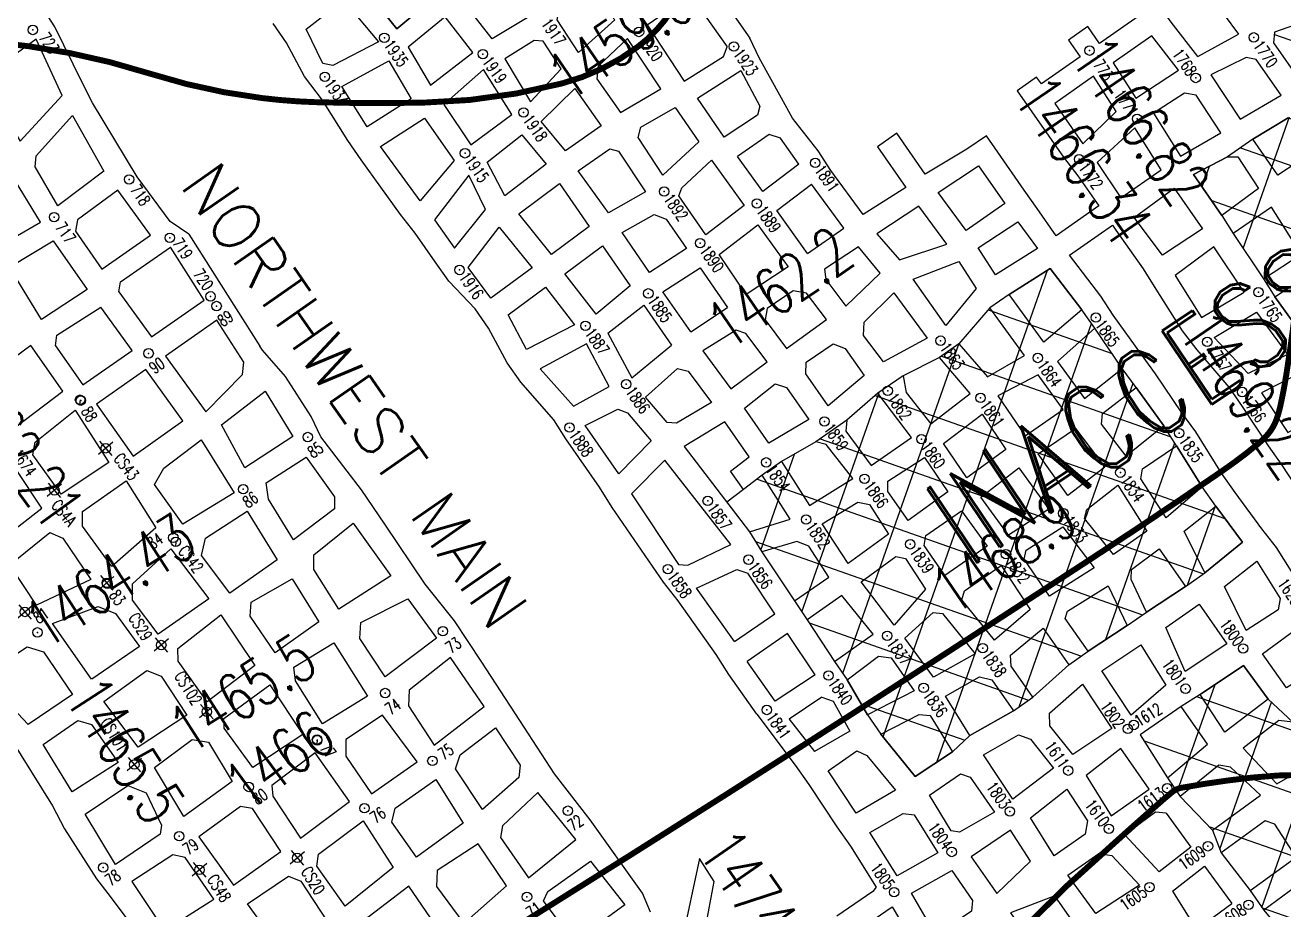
# Model space of a CAD drawing. Header units: inches. Extents: x 10131215 to 10153225, y 3476725 to 3491422.
# Drawn here: x 10142370 to 10143434, y 3482493 to 3483241 of the extents above; entities that cross this region are included whole.
import ezdxf
from ezdxf.enums import TextEntityAlignment as Align

# ---------------------------------------------------------------- set-up
doc = ezdxf.new("R2010")
doc.units = ezdxf.units.IN
doc.header["$LTSCALE"] = 100
doc.header["$MEASUREMENT"] = 0
doc.header["$PDMODE"] = 32
doc.header["$PDSIZE"] = 8
doc.layers.get('0').update_dxf_attribs({"color": 60, "linetype": 'CONTINUOUS'})
for name, color, linetype in [('ELEVATIONS-UPEER MASON-CONTOURS', 175, 'CONTINUOUS'), ('ELEVATIONS-UPPER MASON-SPOT', 175, 'CONTINUOUS'), ('MINE WORKINGS-ADVANCED-SURVEYED', 7, 'CONTINUOUS'), ('MINE WORKINGS-RETREAT AREA', 4, 'CONTINUOUS'), ('MINE WORKINGS-RETREAT AREA-LABELS', 1, 'CONTINUOUS'), ('PANEL AND MAINS LABELS', 4, 'CONTINUOUS'), ('SPADS-CONTROL SURVEY-LABELS', 230, 'CONTINUOUS'), ('SPADS-CONTROL SURVEY-SYMBOLS', 230, 'CONTINUOUS'), ('SPADS-LABEL', 90, 'CONTINUOUS'), ('SPADS-SYMBOL', 90, 'CONTINUOUS')]:
    doc.layers.add(name, color=color, linetype=linetype)
doc.styles.add('INACCESSIBLE', font='ROMAND.SHX', dxfattribs={"width": 0.8, "height": 75})
doc.styles.add('LEV', font='SIMPLEX.shx', dxfattribs={"width": 0.7, "height": 40})
doc.styles.add('SP', font='SIMPLEX', dxfattribs={"width": 0.75, "height": 12})
doc.styles.get("Standard").update_dxf_attribs({"font": 'simplex.shx'})

# ---------------------------------------------------------------- blocks, each defined once
blk = doc.blocks.new('*X7')
at = {"color": 0}
for p, q in [((781999.2, 181539.5), (782036.8, 181529.4)), ((781866.8, 180919.1), (782031.9, 181535.4)), ((782064.9, 181465.5), (782082.4, 181530.7)), ((781827, 180963.8), (781975.7, 181518.9)), ((782070, 181520.6), (782117.6, 181507.8)), ((781954, 181499.9), (782069.4, 181468.9)), ((781787.8, 181010.9), (781909.5, 181464.9)), ((781904.5, 181461.4), (782047.7, 181423)), ((782165.1, 181443.3), (782190.4, 181436.5)), ((782061.7, 181067.1), (782161.8, 181440.6)), ((781862.1, 181421), (782299, 181303.9)), ((781929.3, 180959.3), (782052.2, 181417.8)), ((782126.2, 181114.7), (782207, 181416.2)), ((781748.8, 181058.5), (781841.4, 181404.1)), ((782118, 181404.2), (782244.7, 181370.2)), ((781810.1, 181383.1), (782290.3, 181254.5)), ((781998.8, 181025.3), (782095.1, 181384.7)), ((782195.3, 181179.3), (782246, 181368.6)), ((781691.2, 181363.2), (781711.8, 181357.7)), ((781709.8, 181106.2), (781777.9, 181360.1)), ((781755.4, 181346), (782242.6, 181215.5)), ((781632, 181202), (781670.4, 181345.3)), ((781671, 181154.2), (781722.1, 181345.1)), ((781643.7, 181324.2), (782192.7, 181177.1)), ((782260.7, 181230.2), (782285, 181320.9)), ((781592.9, 181249.4), (781604, 181290.8)), ((781594.6, 181285.6), (782151.8, 181136.3)), ((781606.9, 181230.5), (782103, 181097.6)), ((781663.7, 181163.5), (782051.7, 181059.6)), ((781716.9, 181097.5), (781995.7, 181022.8)), ((781771.2, 181031.2), (781949.2, 180983.5)), ((781826.2, 180964.7), (781912.8, 180941.5))]:
    blk.add_line(p, q, dxfattribs=at)
blk = doc.blocks.new('*X8')
at = {"color": 0}
for p, q in [((782617.6, 180959.7), (782968.5, 180865.7)), ((782605.2, 180777.3), (782635.8, 180891.4)), ((782596.3, 180861.9), (782856.9, 180792.1)), ((782566.6, 180826.5), (782571.5, 180844.4)), ((782575.5, 180815.7), (782809.8, 180752.9)), ((782626.2, 180750.3), (782763.9, 180713.5)), ((782333.3, 180342.2), (782441.6, 180746.3)), ((782443.4, 180747.6), (782444.2, 180747.4)), ((782394.1, 180709), (782501.5, 180680.2)), ((782380.3, 180324.3), (782482.1, 180704.2)), ((782295.2, 180393.1), (782371.8, 180678.9)), ((782357.7, 180667), (782556.4, 180613.8)), ((782446, 180376.2), (782521.1, 180656.5)), ((782256.6, 180442.2), (782307.6, 180632.3)), ((782304.6, 180629.5), (782607.3, 180548.4)), ((782514.4, 180438.2), (782560.1, 180608.9)), ((782261, 180589.4), (782592.9, 180500.5)), ((782218.1, 180491.7), (782240.4, 180574.8)), ((782580, 180489.9), (782598.4, 180558.6)), ((782210.3, 180551.2), (782544.1, 180461.8)), ((782213, 180498.7), (782495.2, 180423.1)), ((782263.5, 180433.4), (782453.6, 180382.5)), ((782584.8, 180314.8), (782609.8, 180407.8)), ((782595, 180396.4), (782682.7, 180372.9)), ((782624.4, 180269.3), (782658.5, 180396.5)), ((782312.7, 180368.5), (782402.3, 180344.5)), ((782553.5, 180355.7), (782732.1, 180307.9)), ((782663.7, 180222.9), (782697.2, 180348)), ((782613.8, 180287.8), (782762, 180248.1)), ((782664, 180222.6), (782711.7, 180209.8))]:
    blk.add_line(p, q, dxfattribs=at)
blk = doc.blocks.new('CS')
at = {"layer": 'SPADS-CONTROL SURVEY-SYMBOLS'}
for p, q in [((-5.7, 5.7), (5.7, -5.7)), ((5.7, 5.7), (-5.7, -5.7))]:
    blk.add_line(p, q, dxfattribs=at)
blk.add_circle((0, 0), 4, dxfattribs=at)
blk = doc.blocks.new('SS')
at = {"layer": 'SPADS-CONTROL SURVEY-SYMBOLS'}
blk.add_line((0, 0), (0, -4), dxfattribs=at)
blk.add_circle((0, 0), 4, dxfattribs=at)

msp = doc.modelspace()

# ---------------------------------------------------------------- linework, layer by layer
at = {"layer": 'ELEVATIONS-UPEER MASON-CONTOURS', "const_width": 5}
for points in [[(10135978.9, 3483263.2, 0), (10135880.2, 3483248.3, 0.000547)], [(10136147.8, 3483288.5, 0.000001), (10135988.5, 3483264.7, 0.000023)], [(10143232.3, 3483754, -0.002178), (10143211.5, 3483751.5, 0.021069), (10143119.6, 3483737.1, 0.005958), (10143052, 3483722.7, 0.008837), (10143006.7, 3483711.7, 0.069653), (10142951.8, 3483688.7, 0.114748), (10142925.4, 3483663.5, 0.081231), (10142912, 3483633.1, 0.066808), (10142907.1, 3483593, 0.013631), (10142908.3, 3483562.7, -0.014498), (10142909.4, 3483534.2, -0.02484), (10142907.1, 3483477.5, 0.018128), (10142902.9, 3483399.8, 0.115336), (10142916.1, 3483338.1, -0.131584), (10142926.1, 3483283.4, -0.120905), (10142916.2, 3483253.8, -0.090418), (10142888.2, 3483223.4, -0.098045), (10142823.3, 3483191.9, -0.059384), (10142706, 3483175.7, -0.011789), (10142615.3, 3483176.1, -0.023461), (10142569.8, 3483179.6, -0.046601), (10142474.6, 3483200.4, 0.043462), (10142372.7, 3483223.4, 0.028009), (10142270.8, 3483231.4, 0.046992)], [(10142502.3, 3482331.4, 0.011205), (10142595.7, 3482373.7, 0.014407), (10142666.6, 3482410.4, 0.000229), (10142712.9, 3482436.1, 0.00435), (10142715.4, 3482437.4, 0.008617), (10142800.8, 3482488.8, 0.003018), (10143041.3, 3482641.1, 0.001189), (10143138.5, 3482703.8, 0.000853), (10143273.7, 3482791.8, 0.006235), (10143381.8, 3482864.3, 0.021761), (10143411.6, 3482886.8, 0.029479), (10143418.8, 3482893.6, 0.042268), (10143423.1, 3482898.9, 0.055972), (10143427.2, 3482906.7, 0.038508), (10143430.8, 3482918.8, 0.014935), (10143435.9, 3482945.5, 0.007468), (10143443.5, 3482999.4, 0.002226), (10143449.1, 3483044.9, 0.002009), (10143454.8, 3483095.5, 0.011328), (10143457.6, 3483127.8, 0.001607), (10143471.5, 3483355.8, 0.047962)], [(10142573.9, 3482208.1, 0.011574), (10142617.1, 3482211.5, 0.016762), (10142646.8, 3482215.5, 0.000398), (10142680.1, 3482221.2, 0.008049), (10142681.7, 3482221.5, 0.004263), (10142720.3, 3482229.8, 0.00275), (10142780, 3482243.5, 0.000446), (10142800.4, 3482248.3, 0.001006), (10142809.4, 3482250.4, 0.005632), (10142845.8, 3482259.6, 0.008593), (10142869.6, 3482266.4, 0.000115), (10142869.7, 3482266.4, -0.000013), (10142871, 3482266.8, -0.00969), (10143016.8, 3482307.8, 0.019266), (10143089.8, 3482329.9, 0.194698), (10143150, 3482382.3, -0.091882), (10143249.7, 3482512.7, -0.000178), (10143285.9, 3482545.4, -0.000634), (10143296.1, 3482554.6, -0.002556), (10143330.4, 3482585, -0.00986), (10143339.4, 3482592.6, -0.126203), (10143347.3, 3482596.3, -0.017916), (10143406.8, 3482604.9, -0.042103), (10143473.7, 3482606.5, 0.076456)]]:
    msp.add_lwpolyline(points, format="xyb", dxfattribs=at)
at = {"layer": 'MINE WORKINGS-ADVANCED-SURVEYED', "flags": 128}
for points in [[(10142715.6, 3483265), (10142684, 3483238), (10142655.2, 3483274), (10142684.5, 3483297.4)], [(10142764.6, 3483229.7), (10142741.2, 3483259.7), (10142765, 3483286.5), (10142794, 3483247.4)], [(10142868.2, 3483245.7), (10142837.6, 3483218.1), (10142819.5, 3483245.7), (10142821, 3483254.1), (10142844.5, 3483272.7)], [(10142629.7, 3483207.2), (10142621.3, 3483208.7), (10142607.1, 3483237.8), (10142638.8, 3483262.6), (10142668.4, 3483227.2)], [(10142712.3, 3483190.5), (10142748.2, 3483218.2), (10142724.8, 3483248.3), (10142693.5, 3483222.7)], [(10143476.7, 3483221.4), (10143458.9, 3483246.8), (10143426, 3483235.4), (10143425.1, 3483226.3), (10143448, 3483193.5)], [(10142401, 3483181.9), (10142378.8, 3483229.4), (10142336.6, 3483198.7), (10142337.1, 3483189.3), (10142365.4, 3483143.2)], [(10142796.9, 3483176.5), (10142822.9, 3483204.2), (10142807.7, 3483227.7), (10142799.9, 3483228.4), (10142775.3, 3483212.7)], [(10142872.9, 3483167.4), (10142907.1, 3483187.5), (10142879, 3483230.1), (10142854.2, 3483206.5), (10142853, 3483195.9)], [(10142695.9, 3483179), (10142658.7, 3483155.2), (10142637.3, 3483189.3), (10142677.1, 3483211.2)], [(10143431.7, 3483182), (10143410.4, 3483212.3), (10143402.1, 3483213.8), (10143372.1, 3483199.2), (10143397, 3483161.7)], [(10142746.3, 3483140), (10142781.2, 3483165.8), (10142757.1, 3483203.7), (10142723.7, 3483174.1)], [(10142960.6, 3483146.6), (10142938, 3483179.6), (10142974.6, 3483202.8), (10142990.8, 3483172.6), (10142988.7, 3483165.1)], [(10142856.5, 3483156), (10142826.6, 3483135.1), (10142806, 3483159.8), (10142834.3, 3483187.8)], [(10143380.6, 3483150.3), (10143359.7, 3483182), (10143349.9, 3483183.8), (10143323.6, 3483166.8), (10143346.6, 3483130.4)], [(10142397.3, 3483088.4), (10142378, 3483121.5), (10142378.9, 3483130.7), (10142409.6, 3483164.8), (10142436.2, 3483117.9)], [(10142732.4, 3483126.7), (10142703.5, 3483092.6), (10142670.1, 3483138.7), (10142707.3, 3483162.6)], [(10142908.7, 3483114.3), (10142887.8, 3483146.1), (10142890.1, 3483155), (10142919.2, 3483171.6), (10142939.1, 3483142.7)], [(10143428.8, 3483114.4), (10143407.6, 3483144.8), (10143437.6, 3483163), (10143447.1, 3483159.9), (10143463.2, 3483137)], [(10143330.2, 3483119), (10143307.8, 3483154.5), (10143276.1, 3483125.2), (10143295.9, 3483095.1)], [(10142775.2, 3483096.8), (10142760.2, 3483125.3), (10142789.5, 3483148.4), (10142810.2, 3483123.8)], [(10142862.9, 3483082.4), (10142837.2, 3483118.1), (10142863.9, 3483136.7), (10142871.4, 3483134.6), (10142894.1, 3483100.4)], [(10143381.5, 3483080.4), (10143357.5, 3483114.9), (10143386.3, 3483129.9), (10143394.9, 3483129.8), (10143412.4, 3483103)], [(10143165.2, 3483067.5), (10143141.5, 3483099.7), (10143175.6, 3483122.3), (10143197.9, 3483090.3)], [(10142382.5, 3483074.5), (10142357.5, 3483115.8), (10142317.1, 3483098.3), (10142316.1, 3483089.2), (10142343.3, 3483052)], [(10142732.6, 3483052.6), (10142758.8, 3483085.3), (10142744.6, 3483114.4), (10142715.8, 3483076.7)], [(10142475.7, 3483063.7), (10142448, 3483101.7), (10142413.8, 3483076.7), (10142412.1, 3483067), (10142434.3, 3483034.9)], [(10142814.6, 3483047.4), (10142786.9, 3483081.8), (10142821.5, 3483107.3), (10142846.5, 3483071.1)], [(10143331.2, 3483046.6), (10143307.4, 3483078.7), (10143341.1, 3483103.4), (10143365.1, 3483069)], [(10143148.8, 3483056.1), (10143125.1, 3483088.3), (10143089.6, 3483064.9), (10143108.8, 3483042.9)], [(10143448.5, 3483047.7), (10143423.3, 3483087.4), (10143391, 3483065.1), (10143416.6, 3483026.8)], [(10142928.7, 3483052.5), (10142897.6, 3483032.2), (10142874.3, 3483066), (10142901.4, 3483081.2), (10142911.5, 3483077.2)], [(10142763.2, 3483010.5), (10142744.1, 3483036.2), (10142770.5, 3483070.3), (10142798.2, 3483036)], [(10143190.1, 3483030), (10143175.5, 3483052.8), (10143208.8, 3483074.8), (10143225.6, 3483052.4)], [(10142383.5, 3482992.3), (10142356.3, 3483036.7), (10142393.4, 3483058.9), (10142421.9, 3483017.8)], [(10142852.3, 3482996.9), (10142826, 3483031), (10142857.8, 3483054.6), (10142881.1, 3483020.9)], [(10143092.4, 3483031.4), (10143074.1, 3483053.9), (10143045.4, 3483034.9), (10143046.7, 3483026.1), (10143063.5, 3483003.7)], [(10143400.2, 3483015.4), (10143374.6, 3483053.7), (10143341.9, 3483029.6), (10143364.3, 3482994.1)], [(10143148, 3482987.3), (10143120.3, 3483026.5), (10143159.1, 3483041.3), (10143173.7, 3483018.6)], [(10143263.1, 3483000.4), (10143231, 3482973.2), (10143201.6, 3483013.6), (10143236.3, 3483035.4)], [(10143453.4, 3482974.1), (10143426.1, 3483011.5), (10143455.5, 3483030.6), (10143463.1, 3483028.6), (10143486.2, 3483000.7)], [(10142793.5, 3482967), (10142777.9, 3482996.4), (10142809.6, 3483019.6), (10142834.2, 3482987.9)], [(10143013.3, 3482967.9), (10143047.1, 3482992.2), (10143030.3, 3483014.6), (10143019.1, 3483016.6), (10142997.1, 3483001.7), (10142995.4, 3482991.9)], [(10143095.3, 3482956.4), (10143078.5, 3482978.8), (10143079.1, 3482990.2), (10143104, 3483015), (10143132.4, 3482976.4)], [(10143183.2, 3482943.7), (10143214.6, 3482961.8), (10143185.2, 3483002.2), (10143158.9, 3482971.8)], [(10143403.6, 3482946.7), (10143375, 3482977.1), (10143410.8, 3482998.4), (10143437, 3482962.7)], [(10142942.6, 3482965.8), (10142966.3, 3482933.6), (10142996.9, 3482956.4), (10142979, 3482980.5), (10142970.9, 3482983.4)], [(10143265.3, 3482925.4), (10143297.2, 3482951), (10143274.1, 3482984.9), (10143242.5, 3482956.8)], [(10142361.7, 3482901.5), (10142401.5, 3482931.8), (10142374.5, 3482970.2), (10142337.3, 3482943.1), (10142336.4, 3482933.9)], [(10142833.1, 3482919), (10142863.3, 3482935.6), (10142844.2, 3482971.7), (10142805, 3482950.6)], [(10143048.5, 3482919.2), (10143029.6, 3482946.3), (10143030, 3482956.3), (10143052.8, 3482971.8), (10143062.9, 3482967.9), (10143078.9, 3482944.9)], [(10143135.3, 3482904.2), (10143168.7, 3482929.6), (10143142.6, 3482960.3), (10143111.9, 3482944.8), (10143114.5, 3482930.7)], [(10142920.3, 3482904.6), (10142912.5, 3482905.3), (10142894, 3482926.6), (10142921.3, 3482950.9), (10142930.2, 3482948.6), (10142949.9, 3482922.1)], [(10142998.3, 3482887.7), (10142977.7, 3482917.2), (10143003.7, 3482938), (10143013.2, 3482934.9), (10143032.1, 3482907.8)], [(10143192, 3482927.9), (10143215.1, 3482894), (10143247.3, 3482916.2), (10143226.1, 3482945.4)], [(10143470, 3482915), (10143447.8, 3482947.1), (10143415, 3482930.2), (10143437.1, 3482896.8)], [(10142555.4, 3482866.9), (10142535.6, 3482903.1), (10142572.4, 3482931.8), (10142596, 3482893.3)], [(10143084.9, 3482868.8), (10143119.1, 3482892.5), (10143090.6, 3482929.9), (10143064.3, 3482907.1), (10143063.4, 3482897.9)], [(10143300.4, 3482876.7), (10143279.7, 3482903.7), (10143280.5, 3482912.9), (10143308.9, 3482934.8), (10143332.3, 3482902.3)], [(10142400.1, 3482844.6), (10142376.2, 3482878), (10142378.2, 3482888.5), (10142411.8, 3482915.7), (10142440.3, 3482871.3)], [(10142871.7, 3482861.8), (10142843.1, 3482902.8), (10142870.7, 3482916.4), (10142878.8, 3482913.5), (10142899, 3482889.8)], [(10143165.8, 3482858.4), (10143146.2, 3482887.4), (10143178.7, 3482912.2), (10143198.9, 3482882.3)], [(10142982.1, 3482812.8), (10143016.3, 3482823.5), (10142992.8, 3482860.6), (10142976.9, 3482848.5), (10142966, 3482864.1), (10142981.9, 3482876.2), (10142961.3, 3482905.7), (10142926.8, 3482884.8)], [(10143251.2, 3482843.6), (10143226.2, 3482878.6), (10143257.6, 3482900.2), (10143282.4, 3482867.5)], [(10142502.8, 3482819.3), (10142479.1, 3482852.8), (10142486.9, 3482866.6), (10142518.5, 3482890.6), (10142546.3, 3482845.8)], [(10143032.7, 3482834.9), (10143069.3, 3482857.9), (10143047, 3482886.5), (10143038, 3482888.8), (10143009.2, 3482872.1)], [(10143364.8, 3482850.9), (10143334.4, 3482824.7), (10143313, 3482857.5), (10143314.4, 3482865.9), (10143343.2, 3482885.5)], [(10143116.1, 3482822.3), (10143099, 3482846.9), (10143099.1, 3482855.5), (10143129.9, 3482875.7), (10143149.6, 3482846.7)], [(10142922.1, 3482785.1), (10142929.9, 3482784.5), (10142966.4, 3482802), (10142910.4, 3482873.4), (10142882.3, 3482844.8)], [(10143200.9, 3482809.8), (10143177.5, 3482842.2), (10143209.9, 3482866.9), (10143235, 3482832)], [(10142442.8, 3482783.3), (10142418.2, 3482817.6), (10142418.1, 3482830), (10142455, 3482856), (10142480, 3482816.1)], [(10143318, 3482813.3), (10143289.9, 3482793.7), (10143265.2, 3482824.1), (10143267.2, 3482831.7), (10143293.5, 3482852.1)], [(10143065.6, 3482786), (10143043.6, 3482819.4), (10143073.6, 3482837.8), (10143083.4, 3482836), (10143099.7, 3482810.9)], [(10143367, 3482778), (10143349.6, 3482813.4), (10143376.2, 3482834.5), (10143398.8, 3482803.9)], [(10143147.3, 3482775.8), (10143129.6, 3482801.2), (10143131.1, 3482809.6), (10143161.3, 3482830.5), (10143183, 3482800.5)], [(10142379.1, 3482750.8), (10142356.7, 3482784.8), (10142390.6, 3482812.2), (10142401.5, 3482807.3), (10142425.2, 3482772.4)], [(10142634.8, 3482747.3), (10142613.7, 3482780.9), (10142613.7, 3482793.3), (10142646.9, 3482820.1), (10142678.7, 3482775.5)], [(10143273.5, 3482782.3), (10143235.8, 3482758.4), (10143214.2, 3482789.7), (10143216.1, 3482797.3), (10143246.9, 3482817.1)], [(10143104.5, 3482733.8), (10143076.5, 3482770.4), (10143105.7, 3482791.8), (10143114, 3482790.3), (10143130.9, 3482764.3)], [(10143317.8, 3482744.9), (10143304.8, 3482772.4), (10143304.9, 3482781), (10143328.3, 3482798.5), (10143350.6, 3482766.6)], [(10143219.4, 3482747), (10143189.2, 3482721), (10143161.6, 3482755.3), (10143163.7, 3482762.8), (10143194.7, 3482784.3)], [(10143402.1, 3482729.4), (10143383.6, 3482766.4), (10143411.1, 3482788), (10143430.6, 3482756.5), (10143428.9, 3482746.8)], [(10142580.9, 3482710.3), (10142559.8, 3482741.5), (10142560.6, 3482753.3), (10142595.4, 3482773), (10142617.9, 3482736.7)], [(10143268.4, 3482711.7), (10143249, 3482739.5), (10143250.8, 3482745.7), (10143285.2, 3482767.2), (10143301.4, 3482733.5)], [(10142673.9, 3482690.2), (10142652.5, 3482722.4), (10142653.3, 3482736.1), (10142693.1, 3482756.2), (10142717.3, 3482722.7)], [(10143350.5, 3482694.6), (10143334.2, 3482731.9), (10143362.3, 3482751.5), (10143385.7, 3482717.9)], [(10142523.5, 3482669), (10142499, 3482703.4), (10142498.6, 3482714), (10142535.1, 3482742.6), (10142563.8, 3482699.6)], [(10143172.8, 3482709.5), (10143137.6, 3482689.8), (10143113.3, 3482722.9), (10143137.4, 3482744.5), (10143145.2, 3482743.8)], [(10143221.6, 3482672.8), (10143203.3, 3482699.1), (10143202.8, 3482708.5), (10143230.3, 3482731.4), (10143252, 3482700.2)], [(10143415.8, 3482709.6), (10143448.9, 3482733.9), (10143469.9, 3482702), (10143436, 3482680.8)], [(10142621.1, 3482650.5), (10142598.1, 3482686.8), (10142596.9, 3482698.3), (10142630.5, 3482718.8), (10142659.2, 3482673.8)], [(10143304.8, 3482657.8), (10143279.9, 3482695.3), (10143312.9, 3482717.1), (10143334.1, 3482683.1)], [(10142757.6, 3482664.9), (10142729.1, 3482706.4), (10142694.4, 3482678.8), (10142693.8, 3482665.6), (10142715.3, 3482632.3)], [(10143121.2, 3482678.4), (10143081.7, 3482658.1), (10143064.7, 3482687.6), (10143091.1, 3482707.5), (10143101.7, 3482706.3)], [(10142465.1, 3482630.5), (10142436, 3482669.3), (10142472.4, 3482695.4), (10142484.6, 3482690.7), (10142506.4, 3482657.7)], [(10143363, 3482675.2), (10143399.7, 3482699.6), (10143420.6, 3482671.3), (10143384, 3482643.4)], [(10142562.2, 3482613.3), (10142537.8, 3482646.6), (10142537.7, 3482654.8), (10142576.5, 3482683.4), (10142604.5, 3482641.3)], [(10143168.3, 3482640.5), (10143147.7, 3482673.7), (10143176.6, 3482690.2), (10143186.9, 3482687.6), (10143205.2, 3482661.4)], [(10143255.4, 3482624.5), (10143236, 3482648.7), (10143235.8, 3482659.5), (10143263.5, 3482683.8), (10143288.4, 3482646.3)], [(10143335.4, 3482604.6), (10143369.2, 3482633.1), (10143346.9, 3482665.1), (10143312.4, 3482641.1)], [(10142409.4, 3482593), (10142384.8, 3482632.8), (10142414.1, 3482653.3), (10142425.8, 3482649.7), (10142448.2, 3482617.6)], [(10142701.1, 3482618.3), (10142671.8, 3482657.7), (10142640.8, 3482637.2), (10142640.7, 3482623), (10142662.5, 3482591.3)], [(10143122, 3482605.7), (10143093.2, 3482641.7), (10143125.5, 3482658.2), (10143134.7, 3482657.3), (10143153.7, 3482626.6)], [(10143427.9, 3482599.6), (10143458.4, 3482617.1), (10143441.5, 3482651.7), (10143429.6, 3482653.2), (10143399.5, 3482629.8)], [(10142756.3, 3482578), (10142733.6, 3482612.3), (10142737.4, 3482624.1), (10142767.3, 3482647), (10142788.1, 3482615.5), (10142787.1, 3482605.1)], [(10143204.7, 3482586.6), (10143179.8, 3482624.1), (10143209.6, 3482641.2), (10143219.6, 3482637.3), (10143239, 3482613)], [(10142503.9, 3482572), (10142479, 3482613.4), (10142510.9, 3482637), (10142524.6, 3482634.8), (10142544.7, 3482601.6)], [(10143266.6, 3482606.8), (10143287.8, 3482572.7), (10143320.1, 3482595.2), (10143296, 3482629.6)], [(10142643.9, 3482584.7), (10142614.7, 3482625.8), (10142578.3, 3482598.3), (10142579.1, 3482589.3), (10142602.4, 3482553.7)], [(10143072.3, 3482574.8), (10143048.6, 3482610.6), (10143072.7, 3482627.4), (10143081.3, 3482623.7), (10143105.6, 3482594.3)], [(10143159.6, 3482558.8), (10143152.6, 3482560), (10143134.2, 3482589.9), (10143160.4, 3482608.2), (10143168.5, 3482605.3), (10143189.1, 3482575.8)], [(10143373.5, 3482560.5), (10143414, 3482589.9), (10143388.8, 3482613.8), (10143379, 3482615.5), (10143346.3, 3482589)], [(10142446, 3482531.4), (10142420.4, 3482574), (10142456.3, 3482598.3), (10142471.9, 3482592.1), (10142484.9, 3482564.7), (10142483.8, 3482557)], [(10142700.4, 3482537.7), (10142679.6, 3482567.2), (10142682.5, 3482579), (10142716.8, 3482603.2), (10142739.9, 3482566.4)], [(10142835.1, 3482552.5), (10142803, 3482592.3), (10142773.3, 3482564.1), (10142771.5, 3482554.1), (10142795.1, 3482520)], [(10143219.6, 3482571), (10143250.3, 3482595.2), (10143267.7, 3482568.3), (10143265.8, 3482557.1), (10143239.6, 3482538.7)], [(10142585.7, 3482542.3), (10142561.9, 3482578.7), (10142551.6, 3482580.4), (10142516.4, 3482554.9), (10142545.7, 3482514)], [(10142640.3, 3482496.3), (10142616.2, 3482529.9), (10142617.6, 3482540.2), (10142655.3, 3482568.4), (10142680.9, 3482528.8)], [(10143106.8, 3482521.9), (10143083.8, 3482558.4), (10143112.1, 3482574.4), (10143121.3, 3482573.5), (10143141.4, 3482541.2)], [(10143405.4, 3482509.3), (10143444.2, 3482537.6), (10143426.2, 3482565.4), (10143418, 3482568.3), (10143380.9, 3482541.2)], [(10143191.1, 3482506.9), (10143219.5, 3482534.2), (10143202.7, 3482560.3), (10143169.5, 3482538)], [(10142776.7, 3482513.3), (10142752.6, 3482548.9), (10142717.9, 3482526.3), (10142717.5, 3482512.9), (10142740.5, 3482481.5)], [(10142529.1, 3482502), (10142504.9, 3482537.4), (10142494.4, 3482539.7), (10142459.7, 3482517), (10142487.4, 3482475.6)], [(10142833.9, 3482465.9), (10142807.9, 3482500.6), (10142811.4, 3482508.7), (10142847.7, 3482534.3), (10142876.7, 3482497.4)], [(10143251.2, 3482522.3), (10143277.3, 3482540.8), (10143288.4, 3482538.9), (10143311.9, 3482513.8), (10143274.8, 3482490.1)], [(10143119.1, 3482507.2), (10143153.2, 3482526.4), (10143170.7, 3482501), (10143169.8, 3482491.9), (10143139.5, 3482471.6)], [(10142587.3, 3482457.4), (10142557.5, 3482498.1), (10142592.3, 3482521.5), (10142602.6, 3482517.3), (10142624.8, 3482483.9)], [(10142723.3, 3482470.1), (10142693.9, 3482513), (10142655.8, 3482483.7), (10142655.6, 3482473.6), (10142679.4, 3482439.4)], [(10143441, 3482463.7), (10143478.7, 3482489.9), (10143459.1, 3482516.2), (10143449.1, 3482516.6), (10143416.9, 3482492.9)], [(10143225.9, 3482457), (10143258.4, 3482478.6), (10143240.2, 3482504.8), (10143202.6, 3482490.5)], [(10143067, 3482471.2), (10143102.7, 3482495.6), (10143120.5, 3482465.6), (10143118, 3482455.2), (10143089.7, 3482431.9)]]:
    msp.add_lwpolyline(points, close=True, dxfattribs=at)
for points in [[(10142979.2, 3483295.7), (10142950.5, 3483275.8), (10142982.3, 3483230.2)], [(10143361.2, 3483214.8), (10143338.6, 3483243.8), (10143321.5, 3483268.3), (10143354.2, 3483291.3), (10143371.4, 3483266.6), (10143395.5, 3483233.6)], [(10142508.1, 3483064.4), (10142492.1, 3483075.1), (10142464.4, 3483113.1), (10142426.5, 3483175.6), (10142417.8, 3483192.7), (10142394.7, 3483239.7), (10142383.9, 3483256.5), (10142355.6, 3483284.3)], [(10142895.5, 3483241.4), (10142932.2, 3483267), (10142963.1, 3483222.8)], [(10143310.8, 3483248.7), (10143278, 3483225.8), (10143268.1, 3483240), (10143251.7, 3483228.6), (10143261.6, 3483214.4), (10143228.8, 3483191.5), (10143224.8, 3483197.2), (10143208.4, 3483185.7), (10143247.4, 3483129.5)], [(10142988.2, 3482658.6), (10142964.6, 3482692.2), (10142954, 3482709.1), (10142921.7, 3482754.3), (10142909.4, 3482770.1), (10142865.9, 3482833.4), (10142855.3, 3482850.4), (10142826.7, 3482891.4), (10142816.7, 3482907.6), (10142788.6, 3482939.2), (10142777.1, 3482955.6), (10142761.5, 3482984.9), (10142750.1, 3483001.3), (10142727.7, 3483024.7), (10142716.2, 3483041.1), (10142699.4, 3483065.3), (10142687.1, 3483081.1), (10142653.7, 3483127.3), (10142642.3, 3483143.7), (10142620.9, 3483177.9), (10142605.8, 3483197.8), (10142590.7, 3483226.3), (10142579.3, 3483242.7)], [(10142895.5, 3483241.4), (10142926.9, 3483193.9), (10142960.2, 3483214.7), (10142963.1, 3483222.8)], [(10143247.4, 3483129.5), (10143259.7, 3483113.7), (10143277.4, 3483088.5), (10143241.2, 3483063.2), (10143225.2, 3483086.2), (10143214.3, 3483101.8), (10143192, 3483133.8), (10143182.3, 3483147.7), (10143165.9, 3483136.3), (10143130.6, 3483115.3), (10143106.6, 3483149.8), (10143090.2, 3483138.3), (10143114.2, 3483103.9), (10143078.1, 3483081.2), (10143050.8, 3483118.2), (10143040.1, 3483135.1), (10143018.5, 3483162.7), (10143009.2, 3483179.4), (10142990.2, 3483213.7), (10142982.3, 3483230.2)], [(10143344.8, 3483203.3), (10143322.2, 3483232.3), (10143289.4, 3483209.4), (10143308.6, 3483179.5)], [(10143361.2, 3483214.8), (10143395.5, 3483233.6)], [(10143292.2, 3483168.1), (10143273, 3483198), (10143240.1, 3483175), (10143263.8, 3483141)], [(10143308.6, 3483179.5), (10143344.8, 3483203.3)], [(10143263.8, 3483141), (10143292.2, 3483168.1)], [(10143023.7, 3483123.6), (10143008.3, 3483145.8), (10142998.8, 3483148.9), (10142972, 3483130.2)], [(10143023.7, 3483123.6), (10142993.4, 3483100.6), (10142972, 3483130.2)], [(10142945.1, 3483064), (10142922.2, 3483096.9), (10142924.8, 3483103.6), (10142949.8, 3483127.1)], [(10142949.8, 3483127.1), (10142977.5, 3483088.6), (10142945.1, 3483064)], [(10143031.2, 3483048.2), (10143005.1, 3483084.4), (10143034.4, 3483106.7)], [(10143031.2, 3483048.2), (10143061.8, 3483069.7), (10143034.4, 3483106.7)], [(10142979.1, 3483013.5), (10142956.3, 3483047.4), (10142989.2, 3483072.3), (10143014.8, 3483036.8)], [(10143451, 3482762.3), (10143427.5, 3482799.5), (10143415.2, 3482815.3), (10143392.7, 3482845.9), (10143381.2, 3482862.3), (10143359.4, 3482897.2), (10143347.7, 3482913.4), (10143325.2, 3482946.5), (10143313.5, 3482962.7), (10143289.5, 3482996), (10143279.2, 3483012), (10143252.7, 3483046.8), (10143288.9, 3483072.1), (10143291.8, 3483067.8), (10143314.8, 3483035.1), (10143325.5, 3483018.1), (10143348, 3482982.6), (10143360.3, 3482966.8), (10143387.2, 3482935.2), (10143398.6, 3482918.8), (10143420.6, 3482885.4), (10143432.1, 3482869), (10143454.7, 3482834.8)], [(10142508.1, 3483064.4), (10142567.9, 3482969.9)], [(10142448.8, 3483015.8), (10142476.5, 3482977.6), (10142521.1, 3483008.6), (10142492.5, 3483053.5)], [(10142448.8, 3483015.8), (10142450.3, 3483024.2), (10142492.5, 3483053.5)], [(10142932.5, 3482982), (10142908.7, 3483015.6), (10142940.2, 3483036.1), (10142963.5, 3483002.6)], [(10143014.8, 3483036.8), (10142979.1, 3483013.5)], [(10142395.3, 3482970), (10142418.4, 3482937.2), (10142460, 3482966.1), (10142433.5, 3483002.8)], [(10142395.3, 3482970), (10142396.3, 3482979.2), (10142433.5, 3483002.8)], [(10142862.3, 3482980.7), (10142892.6, 3483004.4), (10142916.1, 3482970.5)], [(10142932.5, 3482982), (10142963.5, 3483002.6)], [(10142554.5, 3482956.2), (10142531.8, 3482991.7), (10142488.2, 3482961.4), (10142522.4, 3482914.1)], [(10142862.3, 3482980.7), (10142882.6, 3482943), (10142916.1, 3482970.5)], [(10142898.4, 3482491.2), (10142891.7, 3482507.2), (10142847.2, 3482569.1), (10142817.3, 3482608.1), (10142787.8, 3482653.2), (10142755.7, 3482702.4), (10142732.6, 3482737.5), (10142707.9, 3482768.4), (10142673.7, 3482819.1), (10142654.1, 3482848.2), (10142642, 3482864.1), (10142619.6, 3482893.2), (10142611.3, 3482910.3), (10142589.8, 3482944.1), (10142570.4, 3482966.3), (10142567.9, 3482969.9)], [(10142502.9, 3482906.5), (10142471.7, 3482949.9), (10142429.9, 3482920.8), (10142460.9, 3482876.7)], [(10142522.4, 3482914.1), (10142553.5, 3482945.9), (10142554.5, 3482956.2)], [(10142460.9, 3482876.7), (10142502.9, 3482906.5)], [(10142596.6, 3482806.1), (10142575.4, 3482840.5), (10142573.5, 3482854.1), (10142607.1, 3482876), (10142631.2, 3482842.4)], [(10142345.1, 3482802.8), (10142383.6, 3482832.7), (10142361.5, 3482866.4), (10142348.8, 3482870.1)], [(10142631.2, 3482842.4), (10142631.1, 3482832.3), (10142596.6, 3482806.1)], [(10142542.7, 3482761), (10142518.7, 3482792.6), (10142522.1, 3482807.4), (10142557.4, 3482830.2), (10142582.6, 3482789.2)], [(10143049.2, 3482774.5), (10143032.3, 3482800.5), (10143022.2, 3482804.5), (10142992.6, 3482795.8)], [(10142482.2, 3482726.1), (10142460.5, 3482754.9), (10142460.4, 3482768.9), (10142492.7, 3482798.3), (10142524.8, 3482756.2)], [(10142582.6, 3482789.2), (10142542.7, 3482761)], [(10142992.6, 3482795.8), (10143020, 3482754.5), (10143049.2, 3482774.5)], [(10142969.5, 3482720), (10142937.3, 3482765.2), (10142971.2, 3482781), (10142980.7, 3482777.8)], [(10142969.5, 3482720), (10143003.5, 3482743.3), (10142980.7, 3482777.8)], [(10143060.1, 3482759), (10143030.7, 3482738.4), (10143054, 3482703.2)], [(10143054, 3482703.2), (10143086.6, 3482726.2), (10143060.1, 3482759)], [(10142425.8, 3482688.2), (10142392.7, 3482735.2), (10142431.3, 3482749.6), (10142445.9, 3482743.8), (10142466.3, 3482715.9)], [(10142524.8, 3482756.2), (10142482.2, 3482726.1)], [(10143037.5, 3482691.9), (10143014.3, 3482726.9), (10142980.2, 3482703.1)], [(10142372.1, 3482649.7), (10142333.5, 3482690.7), (10142371.4, 3482715.4), (10142385.1, 3482711.4), (10142409.5, 3482675.1)], [(10142466.3, 3482715.9), (10142425.9, 3482688.2)], [(10143037.5, 3482691.9), (10143003.8, 3482669.5), (10142980.2, 3482703.1)], [(10142409.5, 3482675.1), (10142372.1, 3482649.7)], [(10143043.3, 3482672.8), (10143015.6, 3482654.4), (10143037.1, 3482627)], [(10143043.3, 3482672.8), (10143052.8, 3482669.6), (10143067, 3482644.2), (10143037.1, 3482627)], [(10142988.2, 3482658.6), (10143020.7, 3482615.5)], [(10142356.9, 3482638.5), (10142392.6, 3482581), (10142402.9, 3482561.7), (10142430, 3482519.2), (10142441.6, 3482504.4), (10142472.1, 3482463.1)], [(10143020.7, 3482615.5), (10143032.2, 3482599.1), (10143055.9, 3482563.3), (10143067.4, 3482546.9), (10143089.2, 3482512.1), (10143086.3, 3482508.6), (10143055.8, 3482487.8)], [(10143334.4, 3482574.7), (10143325.2, 3482575.6), (10143299.4, 3482556.4), (10143328.3, 3482525.3)], [(10143334.4, 3482574.7), (10143355.1, 3482546.1), (10143328.3, 3482525.3)], [(10142944.5, 3482476.2), (10142948, 3482494.5), (10142952.1, 3482516.9), (10142939.8, 3482536.5), (10142924.8, 3482466.7)], [(10143339.8, 3482508.9), (10143366.8, 3482530.1), (10143389.8, 3482498.4)], [(10143339.8, 3482508.9), (10143360, 3482476.4), (10143389.8, 3482498.4)]]:
    msp.add_lwpolyline(points, dxfattribs=at)
at = {"layer": 'MINE WORKINGS-RETREAT AREA'}
for points in [[(10142655.2, 3483274), (10142684, 3483238), (10142715.6, 3483265)], [(10143458.9, 3483246.8), (10143426, 3483235.4), (10143425.1, 3483226.3), (10143448, 3483193.5)], [(10143437.6, 3483163), (10143407.6, 3483144.8), (10143386.3, 3483129.9), (10143357.5, 3483114.9), (10143381.5, 3483080.4), (10143391, 3483065.1), (10143416.6, 3483026.8), (10143426.1, 3483011.5), (10143453.4, 3482974.1)]]:
    msp.add_lwpolyline(points, dxfattribs=at)
for points in [[(10143236.3, 3483035.4), (10143201.6, 3483013.6), (10143185.2, 3483002.2), (10143158.9, 3482971.8), (10143142.6, 3482960.3), (10143111.9, 3482944.8), (10143090.6, 3482929.9), (10143064.3, 3482907.1), (10143038, 3482888.8), (10143009.2, 3482872.1), (10142992.8, 3482860.6), (10142976.9, 3482848.5), (10142962.9, 3482837.8), (10142982.1, 3482812.8), (10142992.6, 3482795.8), (10143020, 3482754.5), (10143030.7, 3482738.4), (10143054, 3482703.2), (10143064.7, 3482687.6), (10143081.7, 3482658.1), (10143093.2, 3482641.7), (10143122, 3482605.7), (10143153.7, 3482626.6), (10143168.3, 3482640.5), (10143205.2, 3482661.4), (10143221.6, 3482672.8), (10143252, 3482700.2), (10143268.4, 3482711.7), (10143301.4, 3482733.5), (10143317.8, 3482744.9), (10143350.6, 3482766.6), (10143367, 3482778), (10143398.8, 3482803.9), (10143376.2, 3482834.5), (10143364.8, 3482850.9), (10143343.2, 3482885.5), (10143332.3, 3482902.3), (10143308.9, 3482934.8), (10143297.2, 3482951), (10143274.1, 3482984.9), (10143263.1, 3483000.4)], [(10143399.7, 3482699.6), (10143363, 3482675.2), (10143346.9, 3482665.1), (10143312.4, 3482641.1), (10143335.4, 3482604.6), (10143346.3, 3482589), (10143373.5, 3482560.5), (10143380.9, 3482541.2), (10143405.4, 3482509.3), (10143416.9, 3482492.9), (10143441, 3482463.7), (10143478.7, 3482489.9), (10143494.9, 3482500), (10143528.9, 3482521.2), (10143507.5, 3482550), (10143492.6, 3482571.3), (10143472.7, 3482596.6), (10143458.4, 3482617.1), (10143441.5, 3482651.7), (10143420.6, 3482671.3)]]:
    msp.add_lwpolyline(points, close=True, dxfattribs=at)
at = {"layer": 'SPADS-SYMBOL'}
for p in [(10142376.1, 3483237.2), (10142888.6, 3483235.5), (10142673.3, 3483230.6), (10142968.9, 3483223.2), (10143408.4, 3483230.9), (10142756.6, 3483216.8), (10143269.6, 3483219.7), (10142623, 3483197.6), (10143359.3, 3483196.6), (10142791, 3483167.4), (10143309.8, 3483162.1), (10142741.5, 3483132.9), (10143260.7, 3483127.9), (10143037.6, 3483124.8), (10142457.5, 3483110.8), (10142909.9, 3483100.5), (10142988.3, 3483090.5), (10142394.1, 3483078.9), (10142491.9, 3483061.4), (10142940.3, 3483056.9), (10142736.9, 3483034.2), (10142526.4, 3483011.9), (10142896.5, 3483014.4), (10143412.4, 3483015.4), (10142531.5, 3483003.7), (10143274.9, 3482994), (10142843.3, 3482987), (10143143.6, 3482974.4), (10143369.1, 3482973.4), (10142474, 3482963.7), (10143225.8, 3482959.8), (10142877.8, 3482937.6), (10142416.6, 3482923.7), (10143098.9, 3482932), (10143177.4, 3482926), (10143398.6, 3482931), (10143045.4, 3482906.1), (10142608.6, 3482892.9), (10142829.9, 3482900.9), (10143345.3, 3482896.2), (10143127.4, 3482891.2), (10142996.2, 3482871.5), (10143295.6, 3482862.8), (10142554, 3482848.8), (10143079.3, 3482857.6), (10142946.7, 3482838.9), (10143247.4, 3482828.4), (10143029.9, 3482823.1), (10142494.9, 3482807.7), (10143117.9, 3482802.2), (10142981.3, 3482789.2), (10143198.9, 3482793.8), (10142913.1, 3482781.2), (10142439.1, 3482768.8), (10142380, 3482727.7), (10142722.8, 3482728.7), (10143098.5, 3482724.8), (10143179.2, 3482714.4), (10143399.4, 3482714.1), (10143048.9, 3482691.2), (10143129.3, 3482680.8), (10143350.8, 3482680.1), (10142674, 3482676.4), (10142996.7, 3482662.1), (10143306.9, 3482649.4), (10142616.5, 3482636.4), (10143302, 3482646.1), (10142713.9, 3482619), (10143251.5, 3482610.8), (10142558.6, 3482597), (10143335.2, 3482595.9), (10142656.5, 3482579), (10142828.5, 3482576.9), (10143202.2, 3482576.3), (10143285.9, 3482561.6), (10142499.9, 3482555.3), (10143153, 3482542), (10143369.7, 3482546.8), (10142435.6, 3482528.8), (10143320.3, 3482512.3), (10142793.9, 3482504), (10143104.3, 3482508), (10143404, 3482497.3)]:
    msp.add_point(p, dxfattribs=at)

# ---------------------------------------------------------------- block references
at = {"layer": 'MINE WORKINGS-RETREAT AREA', "xscale": 1.000028516851045, "yscale": 1.000028516851045, "zscale": 1.000028516851045, "rotation": 355.6010874874682}
for name in ['*X7', '*X8']:
    msp.add_blockref(name, (9349211.4, 3362830.1), dxfattribs=at)
at = {"layer": 'SPADS-CONTROL SURVEY-SYMBOLS', "xscale": 1.000028516851045, "yscale": 1.000028516851045, "zscale": 1.000028516851045}
for name, p, rotation in [('SS', (10142416, 3482924.5), 355.6010296179464), ('CS', (10142437.7, 3482883.4), 355.6010296552977), ('CS', (10142394.3, 3482847.8), 355.6010295895678), ('SS', (10142496.9, 3482804.3), 355.6010297547596), ('CS', (10142438.6, 3482769.6), 355.6010296653749), ('CS', (10142369.4, 3482745), 355.6010295581476), ('CS', (10142484.7, 3482717), 355.6010297421213), ('CS', (10142523.2, 3482660.6), 355.6010298072432), ('SS', (10142616.4, 3482637), 355.6010299560643), ('CS', (10142461.9, 3482615.9), 355.6010297139624), ('CS', (10142599.7, 3482537), 355.6010299373755), ('CS', (10142517, 3482526.9), 355.6010298076378)]:
    msp.add_blockref(name, p, dxfattribs=dict(at, rotation=rotation))

# ---------------------------------------------------------------- texts
at = {"layer": 'ELEVATIONS-UPPER MASON-SPOT', "style": 'LEV', "width": 0.7}
for s, rotation, p in [('1459.6', 34.5118, (10142872.5, 3483229.5)), ('1466.82', 304.5118, (10143312.8, 3483160.5)), ('1466.34', 304.5118, (10143264.5, 3483127.3)), ('1462.2', 34.5118, (10143007.5, 3483019.3)), ('1469.22', 304.5118, (10143403.9, 3482928.8)), ('1462.21', 305.9993, (10142359.6, 3482886.2)), ('1468.9', 34.5118, (10143197.4, 3482795)), ('1464.43', 32.7924, (10142441.4, 3482771.6)), ('1465.5', 32.7924, (10142553.3, 3482676.4)), ('1465.5', 302.7924, (10142454.2, 3482628.1)), ('1466', 36.4288, (10142584.5, 3482620.1)), ('1474.74', 304.678, (10142998.2, 3482489.9))]:
    msp.add_text(s, height=40, rotation=rotation, dxfattribs=at).set_placement(p, align=Align.MIDDLE)
at = {"layer": 'MINE WORKINGS-RETREAT AREA-LABELS', "style": 'INACCESSIBLE', "width": 0.8}
msp.add_text('INACCESSIBLE', height=75.002, rotation=33.944, dxfattribs=at).set_placement((10143376.5, 3482968.1), align=Align.MIDDLE)
at = {"layer": 'PANEL AND MAINS LABELS'}
msp.add_text('NORTHWEST MAIN', height=40.001, rotation=304.8733, dxfattribs=at).set_placement((10142648.2, 3482927.9), align=Align.MIDDLE)
at = {"layer": 'SPADS-CONTROL SURVEY-LABELS', "style": 'SP', "width": 0.7}
for s, rotation, p in [('88', 301.4639, (10142423.9, 3482912.3)), ('83', 304.8355, (10142447.7, 3482757.1)), ('77', 307.8215, (10142625.6, 3482627.7))]:
    msp.add_text(s, height=10, rotation=rotation, dxfattribs=at).set_placement(p, align=Align.MIDDLE)
for s, rotation, p in [('CS43', 307.528, (10142443.8, 3482874.4)), ('CS4A', 308.9086, (10142391, 3482834.8)), ('CS42', 307.528, (10142498.3, 3482796.2)), ('CS29', 301.7683, (10142456.4, 3482740.1)), ('CS102', 301.7683, (10142495.2, 3482690.8)), ('CS101', 301.7683, (10142432.7, 3482651.4)), ('CS20', 301.7683, (10142602.4, 3482525.5)), ('CS48', 301.7683, (10142523, 3482519))]:
    msp.add_text(s, height=10, rotation=rotation, dxfattribs=at).set_placement(p)
at = {"layer": 'SPADS-LABEL', "style": 'SP', "width": 0.7}
for s, rotation, p in [('1917', 304.9068, (10142816.3, 3483235.5)), ('723', 304.8355, (10142389.9, 3483226)), ('1935', 304.9068, (10142683.3, 3483217.4)), ('1920', 304.9068, (10142898.5, 3483222.3)), ('1770', 304.9068, (10143418.3, 3483216.9)), ('1923', 304.9068, (10142978.8, 3483210)), ('1773', 304.9068, (10143279.5, 3483205.7)), ('1768', 304.9068, (10143349.9, 3483209.9)), ('1919', 304.9068, (10142766.5, 3483203.5)), ('1934', 304.9068, (10142632.9, 3483184.4)), ('1771', 304.9068, (10143300.7, 3483175.3)), ('1918', 304.9068, (10142800.9, 3483154.2)), ('1915', 304.9068, (10142751.5, 3483119.6)), ('1891', 304.9068, (10143047.5, 3483111.6)), ('1772', 304.9068, (10143270.6, 3483113.9)), ('718', 304.8355, (10142467, 3483097.6)), ('1892', 304.9068, (10142919.8, 3483087.3)), ('1889', 304.9068, (10142998.3, 3483077.2)), ('717', 304.8355, (10142403.6, 3483065.7)), ('719', 304.8355, (10142502.7, 3483052.3)), ('1890', 304.9068, (10142950.2, 3483043.7)), ('720', 304.8355, (10142520.2, 3483026.1)), ('1916', 304.9068, (10142746.9, 3483021)), ('1885', 304.9068, (10142906.4, 3483001.2)), ('1765', 304.9068, (10143422.2, 3483001.4)), ('89', 34.8355, (10142538.9, 3482993.2)), ('1887', 304.9068, (10142853.2, 3482973.8)), ('1865', 304.9068, (10143284.8, 3482980.8)), ('1863', 304.9068, (10143153.5, 3482961.2)), ('90', 34.8355, (10142481, 3482953.4)), ('1767', 304.9068, (10143379, 3482959.4)), ('1864', 304.9068, (10143235.7, 3482946.6)), ('1886', 304.9068, (10142887.7, 3482924.3)), ('1862', 304.9068, (10143108.8, 3482918.8)), ('1861', 304.9068, (10143187.3, 3482912.8)), ('1766', 304.9068, (10143408.5, 3482917)), ('1888', 304.9068, (10142839.8, 3482887.7)), ('1859', 304.9068, (10143055.4, 3482892.9)), ('85', 34.8355, (10142614.9, 3482882)), ('1860', 304.9068, (10143137.3, 3482877.9)), ('1835', 304.9068, (10143355.5, 3482882.8)), ('1674', 304.8355, (10142368.9, 3482871.2)), ('1854', 304.9068, (10143006.1, 3482858.3)), ('1866', 304.9068, (10143089.2, 3482844.4)), ('1834', 304.9068, (10143305.8, 3482849.4)), ('86', 34.8355, (10142560, 3482839.8)), ('1857', 304.9068, (10142956.6, 3482825.7)), ('1833', 304.9068, (10143257.6, 3482815)), ('84', 34.8355, (10142479.4, 3482805.1)), ('1852', 304.9068, (10143039.9, 3482809.9)), ('1839', 304.9068, (10143127.8, 3482789)), ('1832', 304.9068, (10143208.8, 3482780.6)), ('1856', 304.9068, (10142991.2, 3482776)), ('1858', 304.9068, (10142923, 3482768)), ('1623', 304.9068, (10143439, 3482761.9)), ('81', 34.8355, (10142382.9, 3482742)), ('1800', 304.9068, (10143389.9, 3482727.7)), ('73', 34.8355, (10142731.6, 3482716.9)), ('1837', 304.9068, (10143108.5, 3482711.6)), ('1838', 304.9068, (10143189.1, 3482701.2)), ('1801', 304.9068, (10143341.3, 3482693.8)), ('1840', 304.9068, (10143058.8, 3482678)), ('1836', 304.9068, (10143139.2, 3482667.6)), ('74', 34.8355, (10142680.5, 3482665)), ('1802', 304.9068, (10143289.1, 3482658.2)), ('1612', 32.3033, (10143319.1, 3482658)), ('1841', 304.9068, (10143006.7, 3482648.9)), ('75', 34.8355, (10142725.3, 3482626.8)), ('1611', 304.9068, (10143242, 3482624.4)), ('1803', 304.9068, (10143192.6, 3482589.9)), ('80', 34.8355, (10142568.1, 3482588.8)), ('1613', 34.9068, (10143321.6, 3482586.4)), ('76', 34.8355, (10142667.9, 3482573.2)), ('1610', 305.7676, (10143276.1, 3482575)), ('72', 34.8355, (10142834.8, 3482566.7)), ('1804', 304.9068, (10143143.4, 3482555.6)), ('79', 34.8355, (10142509.5, 3482546.5)), ('1609', 34.9068, (10143356.1, 3482537.2)), ('78', 34.8355, (10142443.7, 3482520.3)), ('1805', 304.9068, (10143094.7, 3482521.6)), ('1605', 34.9068, (10143306.6, 3482502.8)), ('71', 34.8355, (10142799.7, 3482492.9)), ('1608', 34.9068, (10143390.4, 3482487.8))]:
    msp.add_text(s, height=10, rotation=rotation, dxfattribs=at).set_placement(p, align=Align.MIDDLE)

doc.saveas('drawing.dxf')
